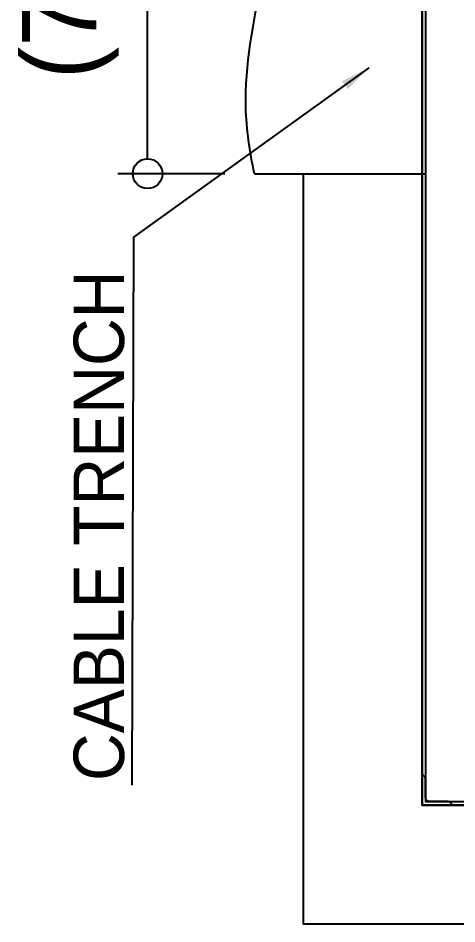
# Model space of a CAD drawing. Header units: millimetres. Extents: x 89978 to 501025, y -351975 to 835730.
# Drawn here: x 96203 to 96942, y -99636 to -98112 of the extents above; entities that cross this region are included whole.
import ezdxf

# ---------------------------------------------------------------- set-up
doc = ezdxf.new("R2010")
doc.units = ezdxf.units.MM
doc.header["$LTSCALE"] = 150
doc.layers.get('Defpoints').update_dxf_attribs({"color": 150})
for name, color, linetype in [('------00 Load Bank', 3, 'Continuous'), ('-----35 Equipmnet Pad', 7, 'Continuous'), ('-----36 Dimension', 1, 'Continuous')]:
    doc.layers.add(name, color=color, linetype=linetype)
doc.styles.add('ELEC', font='')
doc.styles.get('ELEC').set_extended_font_data('Dotum')
doc.dimstyles.new('ELEC', dxfattribs={"dimscale": 100, "dimtxt": 2, "dimasz": 1, "dimexe": 2, "dimexo": 1, "dimgap": 1, "dimtad": 1, "dimdec": 0, "dimrnd": 0.25, "dimzin": 9, "dimdsep": 32, "dimlunit": 6, "dimtxsty": 'ELEC', "dimblk": 'Z_DOT', "dimcen": 3, "dimclrd": 7, "dimclre": 7, "dimclrt": 3, "dimadec": 0, "dimazin": 0, "dimtfac": 1, "dimtdec": 0, "dimtix": 1, "dimtmove": 2, "dimatfit": 1, "dimfxl": 1, "dimarcsym": 0})

# ---------------------------------------------------------------- blocks, each defined once
blk = doc.blocks.new('_DOTBLANK')
at = {"color": 0, "linetype": 'ByBlock'}
blk.add_line((-0.5, 0), (-1, 0), dxfattribs=at)
blk.add_circle((0, 0), 0.5, dxfattribs=at)
blk = doc.blocks.new('*D918')
at = {"layer": '-----36 Dimension', "color": 0, "lineweight": -2, "transparency": 16777216}
for p, q in [((96546.5, -97674.1, 0), (96371.5, -97674.1, 0)), ((96421.5, -98324.1, 0), (96421.5, -97724.1, 0)), ((96551.5, -98374.1, 0), (96371.5, -98374.1, 0))]:
    blk.add_line(p, q, dxfattribs=at)
at = {"layer": 'Defpoints', "color": 0, "transparency": 16777216}
for p in [(96421.5, -97674.1, 0), (96596.5, -97674.1, 0), (96601.5, -98374.1, -9.9)]:
    blk.add_point(p, dxfattribs=at)
at = {"layer": '-----36 Dimension', "color": 0, "lineweight": -2, "transparency": 16777216, "xscale": 50, "yscale": 50, "zscale": 50}
for p, rotation in [((96421.5, -97674.1, 0), 90), ((96421.5, -98374.1, 0), 270)]:
    blk.add_blockref('_DOTBLANK', p, dxfattribs=dict(at, rotation=rotation))
at = {"layer": '-----36 Dimension', "color": 0, "transparency": 16777216, "insert": (96291.3, -98024.1, 0), "char_height": 125, "attachment_point": 5, "rotation": 90, "style": 'ELEC'}
blk.add_mtext('(700)', dxfattribs=at)
blk = doc.blocks.new('Z_DOT')
for p, q in [((0, -2), (0, 2)), ((-2, 0), (2, 0))]:
    blk.add_line(p, q)
for radius in [2.5, 1.25]:
    blk.add_circle((0, 0), radius)

msp = doc.modelspace()

# ---------------------------------------------------------------- linework, layer by layer
at = {"layer": '------00 Load Bank'}
for p, q in [((96601.5, -98374.1, -9.9), (96889.7, -98374.1, -9.9)), ((96883.7, -99436.4, 0), (96883.7, -99228.7, 0)), ((97036.4, -99436.4, 0), (96883.7, -99436.4, 0))]:
    msp.add_line(p, q, dxfattribs=at)
at = {"layer": '------00 Load Bank', "elevation": 0}
msp.add_lwpolyline([(98253.7, -96836.4), (96883.7, -96836.4), (96883.7, -99436.4), (98253.7, -99436.4), (98253.7, -96836.4)], dxfattribs=at)
for points in [[(98253.7, -99436.4), (96883.7, -99436.4), (96883.7, -96836.4), (98253.7, -96836.4)], [(98247.7, -96842.4), (96889.7, -96842.4), (96889.7, -99430.4), (98247.7, -99430.4)]]:
    msp.add_lwpolyline(points, close=True, dxfattribs=at)
at = {"layer": '------00 Load Bank', "ltscale": 0.2, "elevation": 0}
msp.add_lwpolyline([(96883.7, -99386.4), (96883.7, -99436.4), (96933.7, -99436.4), (96933.7, -99436.4, 0.414214), (96927.7, -99430.4), (96895.7, -99430.4, -0.414214), (96889.7, -99424.4), (96889.7, -99392.4, 0.414214), (96883.7, -99386.4), (96883.7, -99386.4)], format="xyb", dxfattribs=at)
at = {"layer": '------00 Load Bank'}
msp.add_open_spline([(96601.5, -98374.1, 0), (96593.5, -98336.9, 0), (96567.1, -98160, 0), (96669.8, -97920.7, 0), (96614.8, -97728.7, 0), (96596.5, -97674.1, 0)], degree=3, knots=[124.01415, 124.01415, 124.01415, 124.01415, 238.000173, 663.61754, 833.548095, 833.548095, 833.548095, 833.548095], dxfattribs=at)
at = {"layer": '-----35 Equipmnet Pad', "ltscale": 5, "elevation": 0}
msp.add_lwpolyline([(96683.7, -98374.1), (96683.7, -99636.4), (98903.7, -99636.4), (98903.7, -98374.1)], dxfattribs=at)

# ---------------------------------------------------------------- texts
at = {"layer": '-----36 Dimension', "insert": (96383.1, -98537.2, 0.6), "char_height": 85, "attachment_point": 9, "rotation": 90, "style": 'ELEC'}
msp.add_mtext('{\\fGulim|b0|i0|c129|p50;CABLE TRENCH}', dxfattribs=at)

# ---------------------------------------------------------------- dimensions: what is measured, and where the dimension line sits
at = {"layer": '-----36 Dimension'}
dim = msp.add_linear_dim(base=(96421.5, -97674.1, 0), p1=(96601.5, -98374.1, -9.9), p2=(96596.5, -97674.1, 0), angle=90, text='(<>)', dimstyle='ELEC', override={"dimscale": 50, "dimtxt": 2.5, "dimexe": 1, "dimtad": 2, "dimblk1": 'DOTBLANK', "dimblk2": 'DOTBLANK', "dimsah": 1, "dimclrd": 0, "dimclre": 0, "dimclrt": 0}, dxfattribs=at)
dim.commit()
dim.dimension.update_dxf_attribs({"geometry": '*D918', "text_midpoint": (96291.3, -98024.1, 0)})

# ---------------------------------------------------------------- leaders
msp.add_leader([(96794.4, -98195.9, 0), (96398, -98480.8, 0), (96394.9, -99402.9, 0)], dimstyle='ELEC', override={"dimscale": 50, "dimtxt": 2.5, "dimexe": 1, "dimtad": 2, "dimclrd": 0, "dimclre": 0, "dimclrt": 0}, dxfattribs=at)

doc.saveas('drawing.dxf')
